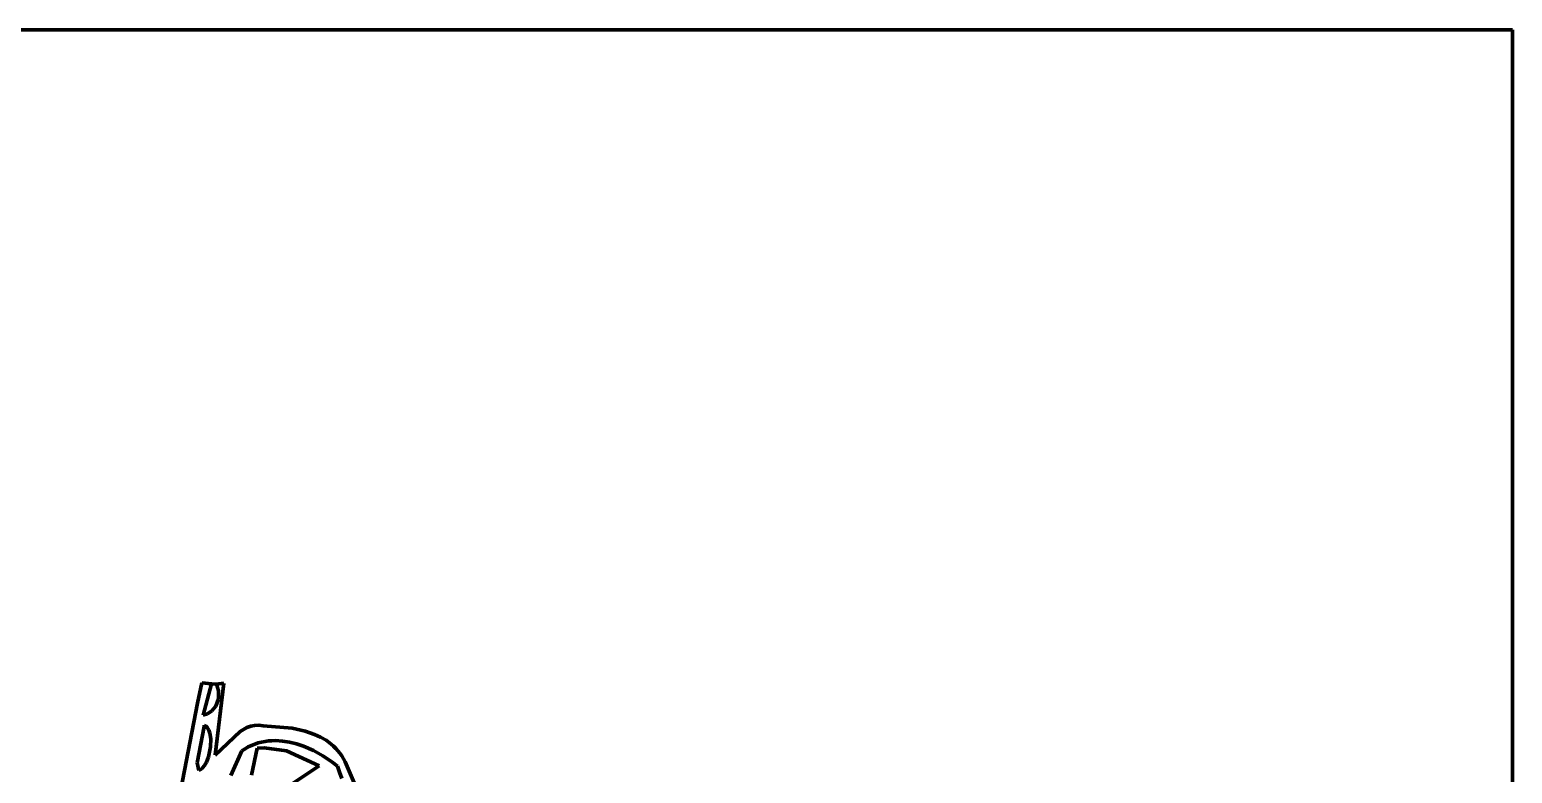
# Model space of a CAD drawing. Header units: millimetres. Extents: x 0 to 6.7, y 0 to 10.
# Drawn here: x 4.111 to 6.667, y 8.719 to 10 of the extents above; entities that cross this region are included whole.
import ezdxf

# ---------------------------------------------------------------- set-up
doc = ezdxf.new("R2010")
doc.units = ezdxf.units.MM
doc.layers.add('color#000000ff', color=7, linetype='CONTINUOUS', lineweight=100)
doc.layers.add('color#ffffffff', color=7, linetype='CONTINUOUS', lineweight=100)

msp = doc.modelspace()

# ---------------------------------------------------------------- linework, layer by layer
at = {"layer": 'color#000000ff'}
for p, q in [((4.4001, 8.8404), (4.4073, 8.8751)), ((4.4073, 8.8751), (4.4245, 8.8732)), ((4.4245, 8.8732), (4.4101, 8.8197)), ((4.4454, 8.8744), (4.4304, 8.7506)), ((4.4326, 8.8726), (4.4454, 8.8744)), ((4.4362, 8.8615), (4.4326, 8.8726)), ((4.4317, 8.8352), (4.4362, 8.8478)), ((4.4362, 8.8478), (4.4362, 8.8615)), ((4.3681, 8.6734), (4.4001, 8.8404)), ((4.4101, 8.8197), (4.4171, 8.8219)), ((4.4171, 8.8219), (4.4247, 8.8267)), ((4.4247, 8.8267), (4.4317, 8.8352)), ((4.4113, 8.7998), (4.3996, 8.7371)), ((4.4117, 8.8024), (4.4113, 8.7998)), ((4.4136, 8.8013), (4.4117, 8.8024)), ((4.4153, 8.7998), (4.4136, 8.8013)), ((4.4168, 8.798), (4.4153, 8.7998)), ((4.4194, 8.7936), (4.4168, 8.798)), ((4.4212, 8.7882), (4.4194, 8.7936)), ((4.4736, 8.7916), (4.4854, 8.7981)), ((4.4854, 8.7981), (4.4918, 8.8003)), ((4.4918, 8.8003), (4.4985, 8.8017)), ((4.4985, 8.8017), (4.5056, 8.802)), ((4.5056, 8.802), (4.5132, 8.8013)), ((4.5132, 8.8013), (4.5634, 8.7968)), ((4.5634, 8.7968), (4.5858, 8.7918)), ((4.4228, 8.7789), (4.4212, 8.7882)), ((4.4227, 8.765), (4.4228, 8.7789)), ((4.4304, 8.7506), (4.4736, 8.7916)), ((4.4932, 8.7675), (4.4876, 8.7648)), ((4.4989, 8.7698), (4.4932, 8.7675)), ((4.5047, 8.7716), (4.4989, 8.7698)), ((4.5106, 8.7731), (4.5047, 8.7716)), ((4.5165, 8.7743), (4.5106, 8.7731)), ((4.5225, 8.7751), (4.5165, 8.7743)), ((4.5285, 8.7755), (4.5225, 8.7751)), ((4.5345, 8.7756), (4.5285, 8.7755)), ((4.5467, 8.7748), (4.5345, 8.7756)), ((4.5588, 8.7729), (4.5467, 8.7748)), ((4.5708, 8.7699), (4.5588, 8.7729)), ((4.5826, 8.7659), (4.5708, 8.7699)), ((4.5858, 8.7918), (4.6019, 8.7863)), ((4.6019, 8.7863), (4.612, 8.7817)), ((4.612, 8.7817), (4.6216, 8.7762)), ((4.6216, 8.7762), (4.6304, 8.7698)), ((4.6304, 8.7698), (4.6346, 8.7662)), ((4.4155, 8.7383), (4.4193, 8.7476)), ((4.4193, 8.7476), (4.4227, 8.765)), ((4.4766, 8.7581), (4.4573, 8.7155)), ((4.482, 8.7617), (4.4766, 8.7581)), ((4.4876, 8.7648), (4.482, 8.7617)), ((4.493, 8.7162), (4.5032, 8.7628)), ((4.5032, 8.7628), (4.5151, 8.7633)), ((4.5151, 8.7633), (4.5535, 8.7581)), ((4.5535, 8.7581), (4.61, 8.7322)), ((4.5999, 8.7584), (4.5826, 8.7659)), ((4.6164, 8.7493), (4.5999, 8.7584)), ((4.6317, 8.7389), (4.6164, 8.7493)), ((4.6346, 8.7662), (4.6385, 8.7623)), ((4.6385, 8.7623), (4.6422, 8.7582)), ((4.6422, 8.7582), (4.6456, 8.7538)), ((4.6456, 8.7538), (4.6488, 8.7492)), ((4.6488, 8.7492), (4.6518, 8.7442)), ((4.6518, 8.7442), (4.6544, 8.7389)), ((4.3996, 8.7371), (4.4023, 8.724)), ((4.4023, 8.724), (4.4046, 8.7252)), ((4.4046, 8.7252), (4.4067, 8.7267)), ((4.4067, 8.7267), (4.4087, 8.7285)), ((4.4087, 8.7285), (4.4124, 8.7329)), ((4.4124, 8.7329), (4.4155, 8.7383)), ((4.61, 8.7322), (4.5564, 8.6965)), ((4.6412, 8.7314), (4.6317, 8.7389)), ((4.6451, 8.7211), (4.6412, 8.7314)), ((4.6487, 8.7106), (4.6451, 8.7211)), ((4.6544, 8.7389), (4.6704, 8.7029))]:
    msp.add_line(p, q, dxfattribs=at)
at = {"layer": 'color#ffffffff'}
for p, q in [((0, 10), (6.6667, 10)), ((6.6667, 10), (6.6667, 0)), ((4.4073, 8.8751), (4.4001, 8.8404)), ((4.4245, 8.8732), (4.4073, 8.8751)), ((4.4326, 8.8726), (4.4245, 8.8732)), ((4.4304, 8.7506), (4.4454, 8.8744)), ((4.4454, 8.8744), (4.4326, 8.8726)), ((4.4001, 8.8404), (4.3681, 8.6734)), ((4.3996, 8.7371), (4.4113, 8.7998)), ((4.4113, 8.7998), (4.4117, 8.8024)), ((4.4117, 8.8024), (4.4136, 8.8013)), ((4.4136, 8.8013), (4.4153, 8.7998)), ((4.4153, 8.7998), (4.4168, 8.798)), ((4.4168, 8.798), (4.4194, 8.7936)), ((4.4194, 8.7936), (4.4212, 8.7882)), ((4.4854, 8.7981), (4.4736, 8.7916)), ((4.4918, 8.8003), (4.4854, 8.7981)), ((4.4985, 8.8017), (4.4918, 8.8003)), ((4.5056, 8.802), (4.4985, 8.8017)), ((4.5132, 8.8013), (4.5056, 8.802)), ((4.5634, 8.7968), (4.5132, 8.8013)), ((4.5858, 8.7918), (4.5634, 8.7968)), ((4.4212, 8.7882), (4.4228, 8.7789)), ((4.4228, 8.7789), (4.4227, 8.765)), ((4.4736, 8.7916), (4.4304, 8.7506)), ((4.6019, 8.7863), (4.5858, 8.7918)), ((4.612, 8.7817), (4.6019, 8.7863)), ((4.6216, 8.7762), (4.612, 8.7817)), ((4.6304, 8.7698), (4.6216, 8.7762)), ((4.6346, 8.7662), (4.6304, 8.7698)), ((4.4193, 8.7476), (4.4155, 8.7383)), ((4.4227, 8.765), (4.4193, 8.7476)), ((4.6385, 8.7623), (4.6346, 8.7662)), ((4.6422, 8.7582), (4.6385, 8.7623)), ((4.6456, 8.7538), (4.6422, 8.7582)), ((4.6488, 8.7492), (4.6456, 8.7538)), ((4.6518, 8.7442), (4.6488, 8.7492)), ((4.6544, 8.7389), (4.6518, 8.7442)), ((4.4023, 8.724), (4.3996, 8.7371)), ((4.4046, 8.7252), (4.4023, 8.724)), ((4.4067, 8.7267), (4.4046, 8.7252)), ((4.4087, 8.7285), (4.4067, 8.7267)), ((4.4124, 8.7329), (4.4087, 8.7285)), ((4.4155, 8.7383), (4.4124, 8.7329)), ((4.6704, 8.7029), (4.6544, 8.7389))]:
    msp.add_line(p, q, dxfattribs=at)

doc.saveas('drawing.dxf')
